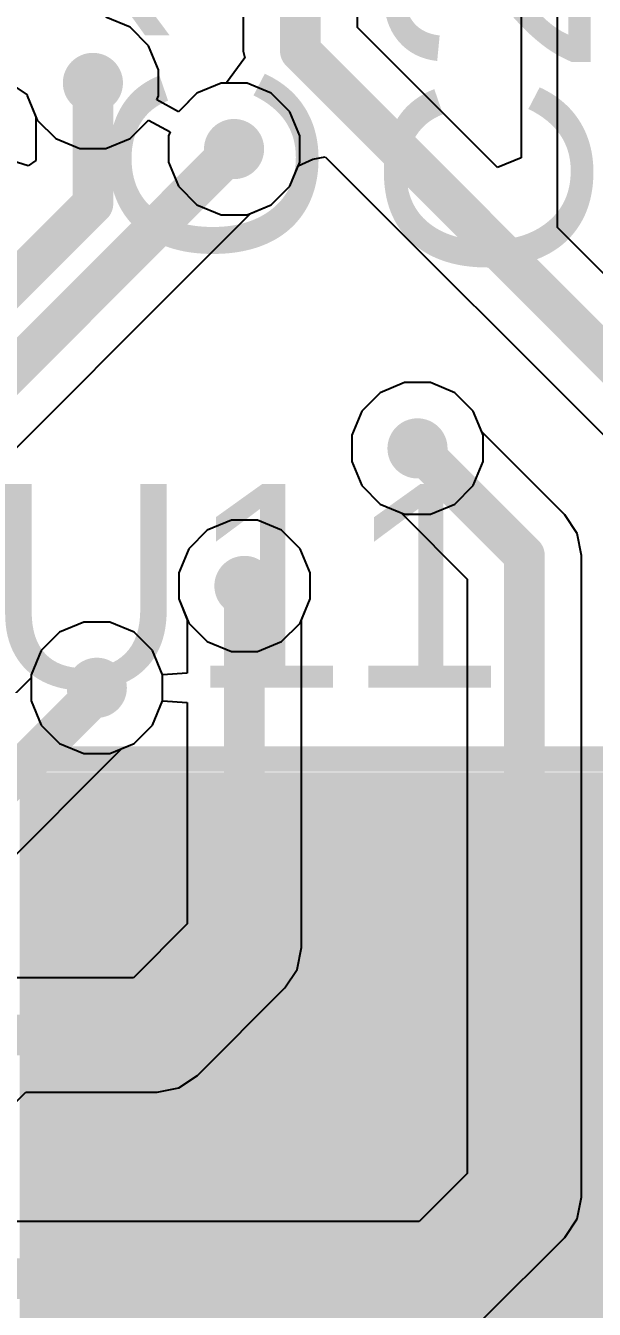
# Model space of a CAD drawing. Header units: millimetres. Extents: x -1.7 to 76.1, y -1.1 to 50.5.
# Drawn here: x 13.49 to 16.33, y 9.19 to 15.6 of the extents above; entities that cross this region are included whole.
import ezdxf

# ---------------------------------------------------------------- set-up
doc = ezdxf.new("R2010")
doc.units = ezdxf.units.MM
for name, color, linetype in [('BottomLayer', 5, 'Continuous'), ('BottomSolder', 6, 'Continuous'), ('MultiLayer', 9, 'Continuous'), ('PadHoleLayer', 156, 'Continuous'), ('TopLayer', 1, 'Continuous'), ('TopOverlay', 2, 'Continuous'), ('TopPaste', 8, 'Continuous'), ('TopSolder', 216, 'Continuous'), ('ViaHoleLayer', 16, 'Continuous')]:
    doc.layers.add(name, color=color, linetype=linetype)
doc.styles.add('Arial', font='', dxfattribs={"height": 0.2})
doc.styles.get('Arial').set_extended_font_data('Arial')

# ---------------------------------------------------------------- blocks, each defined once
blk = doc.blocks.new('HTSSOP_16_226')
at = {"layer": 'BottomLayer'}
h = blk.add_hatch(color=5, dxfattribs=at)
edge = h.paths.add_edge_path()
edge.add_arc((-1.35, 1.95), 0.25, 0, 360)
h = blk.add_hatch(color=5, dxfattribs=at)
edge = h.paths.add_edge_path()
edge.add_arc((0, 1.95), 0.25, 0, 360)
h = blk.add_hatch(color=5, dxfattribs=at)
edge = h.paths.add_edge_path()
edge.add_arc((-1.35, 0.65), 0.25, 0, 360)
h = blk.add_hatch(color=5, dxfattribs=at)
edge = h.paths.add_edge_path()
edge.add_arc((0, 0.65), 0.25, 0, 360)
at = {"layer": 'BottomSolder'}
h = blk.add_hatch(color=6, dxfattribs=at)
edge = h.paths.add_edge_path()
edge.add_arc((-1.35, 1.95), 0.3516, 0, 360)
h = blk.add_hatch(color=6, dxfattribs=at)
edge = h.paths.add_edge_path()
edge.add_arc((0, 1.95), 0.3516, 0, 360)
h = blk.add_hatch(color=6, dxfattribs=at)
edge = h.paths.add_edge_path()
edge.add_arc((1.35, 1.95), 0.3516, 0, 360)
h = blk.add_hatch(color=6, dxfattribs=at)
edge = h.paths.add_edge_path()
edge.add_arc((-1.35, 0.65), 0.3516, 0, 360)
h = blk.add_hatch(color=6, dxfattribs=at)
edge = h.paths.add_edge_path()
edge.add_arc((0, 0.65), 0.3516, 0, 360)
h = blk.add_hatch(color=6, dxfattribs=at)
edge = h.paths.add_edge_path()
edge.add_arc((1.35, 0.65), 0.3516, 0, 360)
at = {"layer": 'MultiLayer'}
h = blk.add_hatch(color=9, dxfattribs=at)
edge = h.paths.add_edge_path()
edge.add_arc((-1.35, 1.95), 0.25, 0, 360)
h = blk.add_hatch(color=9, dxfattribs=at)
edge = h.paths.add_edge_path()
edge.add_arc((0, 1.95), 0.25, 0, 360)
h = blk.add_hatch(color=9, dxfattribs=at)
edge = h.paths.add_edge_path()
edge.add_arc((-1.35, 0.65), 0.25, 0, 360)
h = blk.add_hatch(color=9, dxfattribs=at)
edge = h.paths.add_edge_path()
edge.add_arc((0, 0.65), 0.25, 0, 360)
at = {"layer": 'PadHoleLayer'}
h = blk.add_hatch(color=156, dxfattribs=at)
edge = h.paths.add_edge_path()
edge.add_arc((-1.35, 1.95), 0.15, 0, 360)
h = blk.add_hatch(color=156, dxfattribs=at)
edge = h.paths.add_edge_path()
edge.add_arc((0, 1.95), 0.15, 0, 360)
h = blk.add_hatch(color=156, dxfattribs=at)
edge = h.paths.add_edge_path()
edge.add_arc((-1.35, 0.65), 0.15, 0, 360)
h = blk.add_hatch(color=156, dxfattribs=at)
edge = h.paths.add_edge_path()
edge.add_arc((0, 0.65), 0.15, 0, 360)
at = {"layer": 'TopLayer'}
blk.add_hatch(color=1, dxfattribs=at).paths.add_polyline_path([(-1.7, 2.5), (1.7, 2.5), (1.7, -2.5), (-1.7, -2.5)])
h = blk.add_hatch(color=1, dxfattribs=at)
edge = h.paths.add_edge_path()
edge.add_arc((-1.35, 1.95), 0.25, 0, 360)
h = blk.add_hatch(color=1, dxfattribs=at)
edge = h.paths.add_edge_path()
edge.add_arc((0, 1.95), 0.25, 0, 360)
h = blk.add_hatch(color=1, dxfattribs=at)
edge = h.paths.add_edge_path()
edge.add_arc((-1.35, 0.65), 0.25, 0, 360)
h = blk.add_hatch(color=1, dxfattribs=at)
edge = h.paths.add_edge_path()
edge.add_arc((0, 0.65), 0.25, 0, 360)
at = {"layer": 'TopPaste'}
blk.add_hatch(color=8, dxfattribs=at).paths.add_polyline_path([(-1.7, 2.5), (1.7, 2.5), (1.7, -2.5), (-1.7, -2.5)])
at = {"layer": 'TopSolder'}
blk.add_hatch(color=216, dxfattribs=at).paths.add_polyline_path([(-1.8016, 2.6016), (1.8016, 2.6016), (1.8016, -2.6016), (-1.8016, -2.6016)])
h = blk.add_hatch(color=216, dxfattribs=at)
edge = h.paths.add_edge_path()
edge.add_arc((-1.35, 1.95), 0.3516, 0, 360)
h = blk.add_hatch(color=216, dxfattribs=at)
edge = h.paths.add_edge_path()
edge.add_arc((0, 1.95), 0.3516, 0, 360)
h = blk.add_hatch(color=216, dxfattribs=at)
edge = h.paths.add_edge_path()
edge.add_arc((1.35, 1.95), 0.3516, 0, 360)
h = blk.add_hatch(color=216, dxfattribs=at)
edge = h.paths.add_edge_path()
edge.add_arc((-1.35, 0.65), 0.3516, 0, 360)
h = blk.add_hatch(color=216, dxfattribs=at)
edge = h.paths.add_edge_path()
edge.add_arc((0, 0.65), 0.3516, 0, 360)
h = blk.add_hatch(color=216, dxfattribs=at)
edge = h.paths.add_edge_path()
edge.add_arc((1.35, 0.65), 0.3516, 0, 360)
at = {"layer": 'TopOverlay', "const_width": 0.127}
blk.add_lwpolyline([(-1.9812, 2.667), (1.9812, 2.667)], dxfattribs=at)

msp = doc.modelspace()

# ---------------------------------------------------------------- hatches: boundary and pattern name
at = {"layer": 'BottomLayer'}
h = msp.add_hatch(color=5, dxfattribs=at)
edge = h.paths.add_edge_path()
edge.add_arc((13.8235, 15.31), 0.15, 0, 360)
h = msp.add_hatch(color=5, dxfattribs=at)
edge = h.paths.add_edge_path()
edge.add_arc((14.5279, 14.9803), 0.15, 0, 360)
h = msp.add_hatch(color=5, dxfattribs=at)
edge = h.paths.add_edge_path()
edge.add_arc((15.4432, 13.4874), 0.15, 0, 360)
h = msp.add_hatch(color=5, dxfattribs=at)
edge = h.paths.add_edge_path()
edge.add_arc((14.5796, 12.8016), 0.15, 0, 360)
h = msp.add_hatch(color=5, dxfattribs=at)
edge = h.paths.add_edge_path()
edge.add_arc((13.843, 12.2936), 0.15, 0, 360)
at = {"layer": 'TopLayer'}
h = msp.add_hatch(color=1, dxfattribs=at)
edge = h.paths.add_edge_path()
edge.add_arc((13.8235, 15.31), 0.15, 0, 360)
h = msp.add_hatch(color=1, dxfattribs=at)
edge = h.paths.add_edge_path()
edge.add_arc((14.5279, 14.9803), 0.15, 0, 360)
h = msp.add_hatch(color=1, dxfattribs=at)
edge = h.paths.add_edge_path()
edge.add_arc((15.4432, 13.4874), 0.15, 0, 360)
h = msp.add_hatch(color=1, dxfattribs=at)
edge = h.paths.add_edge_path()
edge.add_arc((14.5796, 12.8016), 0.15, 0, 360)
h = msp.add_hatch(color=1, dxfattribs=at)
edge = h.paths.add_edge_path()
edge.add_arc((13.843, 12.2936), 0.15, 0, 360)
at = {"layer": 'ViaHoleLayer'}
h = msp.add_hatch(color=16, dxfattribs=at)
edge = h.paths.add_edge_path()
edge.add_arc((13.8235, 15.31), 0.1, 0, 360)
h = msp.add_hatch(color=16, dxfattribs=at)
edge = h.paths.add_edge_path()
edge.add_arc((14.5279, 14.9803), 0.1, 0, 360)
h = msp.add_hatch(color=16, dxfattribs=at)
edge = h.paths.add_edge_path()
edge.add_arc((15.4432, 13.4874), 0.1, 0, 360)
h = msp.add_hatch(color=16, dxfattribs=at)
edge = h.paths.add_edge_path()
edge.add_arc((14.5796, 12.8016), 0.1, 0, 360)
h = msp.add_hatch(color=16, dxfattribs=at)
edge = h.paths.add_edge_path()
edge.add_arc((13.843, 12.2936), 0.1, 0, 360)

# ---------------------------------------------------------------- linework, layer by layer
at = {"layer": 'BottomLayer'}
for p, q in [((15.1439, 15.5866), (15.1439, 18.693)), ((16.1417, 14.5888), (16.1417, 17.7268)), ((15.9604, 16.6102), (15.9604, 14.936)), ((14.5741, 16.5065), (14.5741, 15.4686)), ((14.0091, 15.5879), (13.8887, 15.6378)), ((14.1014, 15.4957), (14.0091, 15.5879)), ((15.8431, 14.8874), (15.1439, 15.5866)), ((14.1513, 15.3753), (14.1014, 15.4957)), ((14.5808, 15.4351), (14.4905, 15.31)), ((14.5741, 15.4686), (14.5741, 15.4686)), ((14.5741, 15.4686), (14.5808, 15.4351)), ((14.1513, 15.2448), (14.1513, 15.3753)), ((13.3687, 15.3356), (13.4957, 15.2507)), ((14.4627, 15.3081), (14.3422, 15.2582)), ((14.4864, 15.3081), (14.4627, 15.3081)), ((14.4905, 15.31), (14.4864, 15.3081)), ((13.4957, 15.2507), (13.4957, 15.2448)), ((13.4957, 15.2448), (13.5456, 15.1244)), ((14.143, 15.2249), (14.1513, 15.2448)), ((14.3422, 15.2582), (14.2639, 15.1798)), ((14.25, 15.166), (14.143, 15.2249)), ((14.2639, 15.1798), (14.25, 15.166)), ((13.5456, 15.1244), (13.6378, 15.0322)), ((14.0091, 15.0322), (14.0875, 15.1105)), ((14.0875, 15.1105), (14.1014, 15.1244)), ((14.1014, 15.1244), (14.2084, 15.0654)), ((14.2084, 15.0654), (14.2001, 15.0455)), ((14.2001, 15.0455), (14.2001, 14.9151)), ((13.6378, 15.0322), (13.7583, 14.9822)), ((13.7583, 14.9822), (13.8887, 14.9822)), ((13.8887, 14.9822), (14.0091, 15.0322)), ((14.8482, 14.8969), (14.9213, 14.929)), ((14.9213, 14.929), (14.9827, 14.942)), ((14.9827, 14.942), (16.5194, 13.4054)), ((15.9604, 14.936), (15.8431, 14.8874)), ((14.2001, 14.9151), (14.25, 14.7946)), ((14.8058, 14.7946), (14.8482, 14.8969)), ((14.25, 14.7946), (14.3422, 14.7024)), ((14.7136, 14.7024), (14.8058, 14.7946)), ((14.3422, 14.7024), (14.4627, 14.6525)), ((14.5931, 14.6525), (14.7136, 14.7024)), ((14.4627, 14.6525), (14.5931, 14.6525)), ((16.9222, 13.8082), (16.1417, 14.5888)), ((15.2575, 13.7653), (15.1653, 13.6731)), ((15.378, 13.8152), (15.2575, 13.7653)), ((15.5084, 13.8152), (15.378, 13.8152)), ((15.6289, 13.7653), (15.5084, 13.8152)), ((15.7211, 13.6731), (15.6289, 13.7653)), ((15.1653, 13.6731), (15.1154, 13.5526)), ((15.764, 13.5695), (15.7211, 13.6731)), ((15.1154, 13.5526), (15.1154, 13.4222)), ((16.178, 13.1554), (15.764, 13.5695)), ((15.1154, 13.4222), (15.1653, 13.3017)), ((15.1653, 13.3017), (15.2575, 13.2095)), ((15.2575, 13.2095), (15.3611, 13.1666)), ((14.5144, 13.1294), (14.3939, 13.0795)), ((14.6448, 13.1294), (14.5144, 13.1294)), ((14.7653, 13.0795), (14.6448, 13.1294)), ((15.3611, 13.1666), (15.6917, 12.836)), ((16.2398, 13.063), (16.178, 13.1554)), ((16.178, 13.1554), (16.178, 13.1554)), ((14.3939, 13.0795), (14.3017, 12.9873)), ((14.8575, 12.9873), (14.7653, 13.0795)), ((16.2615, 12.954), (16.2398, 13.063)), ((14.3017, 12.9873), (14.2518, 12.8668)), ((14.9074, 12.8668), (14.8575, 12.9873)), ((16.2615, 9.7536), (16.2615, 12.954)), ((16.2615, 12.954), (16.2615, 12.954)), ((14.2518, 12.8668), (14.2518, 12.7364)), ((14.9074, 12.7364), (14.9074, 12.8668)), ((15.6917, 12.836), (15.6917, 9.8716)), ((14.2518, 12.7364), (14.2947, 12.6328)), ((14.8645, 12.6328), (14.9074, 12.7364)), ((13.7778, 12.6214), (13.6573, 12.5715)), ((13.9082, 12.6214), (13.7778, 12.6214)), ((14.0287, 12.5715), (13.9082, 12.6214)), ((14.2947, 12.6328), (14.2947, 12.3662)), ((14.8645, 10.9982), (14.8645, 12.6328)), ((13.6573, 12.5715), (13.5651, 12.4793)), ((14.1209, 12.4793), (14.0287, 12.5715)), ((13.5651, 12.4793), (13.5152, 12.3588)), ((14.1708, 12.3588), (14.1209, 12.4793)), ((13.5152, 12.3588), (13.5152, 12.3433)), ((14.2947, 12.3662), (14.1708, 12.3588)), ((13.5152, 12.3433), (12.3744, 11.2025)), ((14.1209, 12.1079), (14.1708, 12.2284)), ((14.1708, 12.2284), (14.2947, 12.221)), ((14.2947, 12.221), (14.2947, 11.1162)), ((14.0287, 12.0157), (14.1209, 12.1079)), ((12.6938, 10.7162), (13.9684, 11.9907)), ((13.9684, 11.9907), (14.0287, 12.0157)), ((14.2947, 11.1162), (14.0254, 10.8469)), ((14.8428, 10.8892), (14.8645, 10.9982)), ((14.8645, 10.9982), (14.8645, 10.9982)), ((14.781, 10.7968), (14.8428, 10.8892)), ((14.0254, 10.8469), (13.3707, 10.8469)), ((14.3448, 10.3606), (14.781, 10.7968)), ((14.781, 10.7968), (14.781, 10.7968)), ((14.2524, 10.2988), (14.3448, 10.3606)), ((12.961, 9.7494), (13.4887, 10.2771)), ((13.4887, 10.2771), (14.1434, 10.2771)), ((14.1434, 10.2771), (14.2524, 10.2988)), ((14.1434, 10.2771), (14.1434, 10.2771)), ((15.6917, 9.8716), (15.4522, 9.6321)), ((16.2398, 9.6446), (16.2615, 9.7536)), ((16.2615, 9.7536), (16.2615, 9.7536)), ((15.4522, 9.6321), (13.0096, 9.6321)), ((16.178, 9.5522), (16.2398, 9.6446)), ((15.7716, 9.1458), (16.178, 9.5522)), ((16.178, 9.5522), (16.178, 9.5522))]:
    msp.add_line(p, q, dxfattribs=at)
at = {"layer": 'BottomLayer', "const_width": 0.2032}
for points in [[(14.859, 15.4686), (14.859, 18.693)], [(14.859, 15.4686), (16.8402, 13.4874)], [(15.4432, 13.4874), (15.9766, 12.954)], [(15.9766, 9.7536), (15.9766, 12.954)], [(14.5796, 10.9982), (14.5796, 12.8016)], [(12.4924, 10.9176), (13.843, 12.2682)], [(13.843, 12.2682), (13.843, 12.2936)], [(14.1434, 10.562), (14.5796, 10.9982)], [(13.3707, 10.562), (14.1434, 10.562)], [(15.5702, 9.3472), (15.9766, 9.7536)], [(10.795, 9.3472), (15.5702, 9.3472)]]:
    msp.add_lwpolyline(points, dxfattribs=at)
at = {"layer": 'BottomLayer', "const_width": 0.1016}
for points in [[(14.8082, 15.4686, 1), (14.9098, 15.4686, 1)], [(14.8082, 15.4686, 1), (14.9098, 15.4686, 1)], [(15.3924, 13.4874, 1), (15.494, 13.4874, 1)], [(15.9258, 12.954, 1), (16.0274, 12.954, 1)], [(15.9258, 12.954, 1), (16.0274, 12.954, 1)], [(14.5288, 12.8016, 1), (14.6304, 12.8016, 1)], [(13.7922, 12.2936, 1), (13.8938, 12.2936, 1)], [(13.7922, 12.2682, 1), (13.8938, 12.2682, 1)], [(13.7922, 12.2682, 1), (13.8938, 12.2682, 1)], [(14.5288, 10.9982, 1), (14.6304, 10.9982, 1)], [(14.5288, 10.9982, 1), (14.6304, 10.9982, 1)], [(14.0926, 10.562, 1), (14.1942, 10.562, 1)], [(14.0926, 10.562, 1), (14.1942, 10.562, 1)], [(15.9258, 9.7536, 1), (16.0274, 9.7536, 1)], [(15.9258, 9.7536, 1), (16.0274, 9.7536, 1)], [(15.5194, 9.3472, 1), (15.621, 9.3472, 1)], [(15.5194, 9.3472, 1), (15.621, 9.3472, 1)]]:
    msp.add_lwpolyline(points, format="xyb", close=True, dxfattribs=at)
at = {"layer": 'TopLayer'}
for p, q in [((14.0091, 15.5879), (13.8887, 15.6378)), ((14.1014, 15.4957), (14.0091, 15.5879)), ((14.1513, 15.3753), (14.1014, 15.4957)), ((14.1513, 15.2448), (14.1513, 15.3753)), ((13.3687, 15.3356), (13.4957, 15.2507)), ((14.4627, 15.3081), (14.3422, 15.2582)), ((14.5931, 15.3081), (14.4627, 15.3081)), ((14.7136, 15.2582), (14.5931, 15.3081)), ((13.4957, 15.2507), (13.4957, 15.2448)), ((13.4957, 15.2448), (13.5386, 15.1412)), ((14.143, 15.2249), (14.1513, 15.2448)), ((14.3422, 15.2582), (14.25, 15.166)), ((14.8058, 15.166), (14.7136, 15.2582)), ((14.25, 15.166), (14.143, 15.2249)), ((13.5386, 15.1412), (13.5386, 14.9223)), ((14.8557, 15.0455), (14.8058, 15.166)), ((14.8557, 14.9151), (14.8557, 15.0455)), ((13.5007, 14.8967), (13.3436, 14.944)), ((13.5386, 14.9223), (13.5007, 14.8967)), ((14.8058, 14.7946), (14.8557, 14.9151)), ((14.7136, 14.7024), (14.8058, 14.7946)), ((14.3297, 14.3792), (14.61, 14.6595)), ((14.61, 14.6595), (14.7136, 14.7024)), ((12.6452, 12.6947), (14.3297, 14.3792)), ((14.3297, 14.3792), (14.3297, 14.3792)), ((15.2575, 13.7653), (15.1653, 13.6731)), ((15.378, 13.8152), (15.2575, 13.7653)), ((15.5084, 13.8152), (15.378, 13.8152)), ((15.6289, 13.7653), (15.5084, 13.8152)), ((15.7211, 13.6731), (15.6289, 13.7653)), ((15.1653, 13.6731), (15.1154, 13.5526)), ((15.771, 13.5526), (15.7211, 13.6731)), ((15.1154, 13.5526), (15.1154, 13.4222)), ((15.771, 13.4222), (15.771, 13.5526)), ((15.1154, 13.4222), (15.1653, 13.3017)), ((15.7211, 13.3017), (15.771, 13.4222)), ((15.1653, 13.3017), (15.2575, 13.2095)), ((15.6289, 13.2095), (15.7211, 13.3017)), ((15.2575, 13.2095), (15.378, 13.1596)), ((15.5084, 13.1596), (15.6289, 13.2095)), ((14.5144, 13.1294), (14.3939, 13.0795)), ((14.6448, 13.1294), (14.5144, 13.1294)), ((14.7653, 13.0795), (14.6448, 13.1294)), ((15.378, 13.1596), (15.5084, 13.1596)), ((14.3939, 13.0795), (14.3017, 12.9873)), ((14.8575, 12.9873), (14.7653, 13.0795)), ((14.3017, 12.9873), (14.2518, 12.8668)), ((14.9074, 12.8668), (14.8575, 12.9873)), ((14.2518, 12.8668), (14.2518, 12.7364)), ((14.9074, 12.7364), (14.9074, 12.8668)), ((14.2518, 12.7364), (14.3017, 12.6159)), ((14.8575, 12.6159), (14.9074, 12.7364)), ((13.7778, 12.6214), (13.6573, 12.5715)), ((13.9082, 12.6214), (13.7778, 12.6214)), ((14.0287, 12.5715), (13.9082, 12.6214)), ((14.3017, 12.6159), (14.3939, 12.5237)), ((14.7653, 12.5237), (14.8575, 12.6159)), ((13.6573, 12.5715), (13.5651, 12.4793)), ((14.1209, 12.4793), (14.0287, 12.5715)), ((14.3939, 12.5237), (14.5144, 12.4738)), ((14.6448, 12.4738), (14.7653, 12.5237)), ((13.5651, 12.4793), (13.5152, 12.3588)), ((14.1708, 12.3588), (14.1209, 12.4793)), ((14.5144, 12.4738), (14.6448, 12.4738)), ((13.5152, 12.3588), (13.5152, 12.2284)), ((14.1708, 12.2284), (14.1708, 12.3588)), ((13.5152, 12.2284), (13.5651, 12.1079)), ((14.1209, 12.1079), (14.1708, 12.2284)), ((13.5651, 12.1079), (13.6573, 12.0157)), ((14.0287, 12.0157), (14.1209, 12.1079)), ((13.6573, 12.0157), (13.7778, 11.9658)), ((13.9082, 11.9658), (14.0287, 12.0157)), ((13.7778, 11.9658), (13.9082, 11.9658))]:
    msp.add_line(p, q, dxfattribs=at)
for points, const_width in [([(13.8235, 14.7069), (13.8235, 15.31)], 0.2032), ([(14.1283, 14.5807), (14.5279, 14.9803)], 0.2032), ([(11.877, 12.7605), (13.8235, 14.7069)], 0.2032), ([(12.3603, 12.8127), (14.1283, 14.5807)], 0.2032), ([(15.2603, 9.271), (16.8853, 10.896)], 0.3048)]:
    msp.add_lwpolyline(points, dxfattribs=dict(at, const_width=const_width))
for points, const_width in [([(13.7727, 15.31, 1), (13.8743, 15.31, 1)], 0.1016), ([(14.4771, 14.9803, 1), (14.5787, 14.9803, 1)], 0.1016), ([(13.7727, 14.7069, 1), (13.8743, 14.7069, 1)], 0.1016), ([(13.7727, 14.7069, 1), (13.8743, 14.7069, 1)], 0.1016), ([(14.0775, 14.5807, 1), (14.1791, 14.5807, 1)], 0.1016), ([(14.0775, 14.5807, 1), (14.1791, 14.5807, 1)], 0.1016), ([(15.1841, 9.271, 1), (15.3365, 9.271, 1)], 0.1524)]:
    msp.add_lwpolyline(points, format="xyb", close=True, dxfattribs=dict(at, const_width=const_width))

# ---------------------------------------------------------------- block references
msp.add_blockref('HTSSOP_16_226', (15.2603, 9.271))

# ---------------------------------------------------------------- texts
at = {"layer": 'TopOverlay', "style": 'Arial'}
for s, p in [('C1', (14.935, 14.3851)), ('C2', (16.3066, 14.3174))]:
    msp.add_text(s, height=1.016, rotation=90, dxfattribs=at).set_placement(p)
msp.add_text('U11', height=1.016, dxfattribs=at).set_placement((13.2761, 12.2938))

doc.saveas('drawing.dxf')
